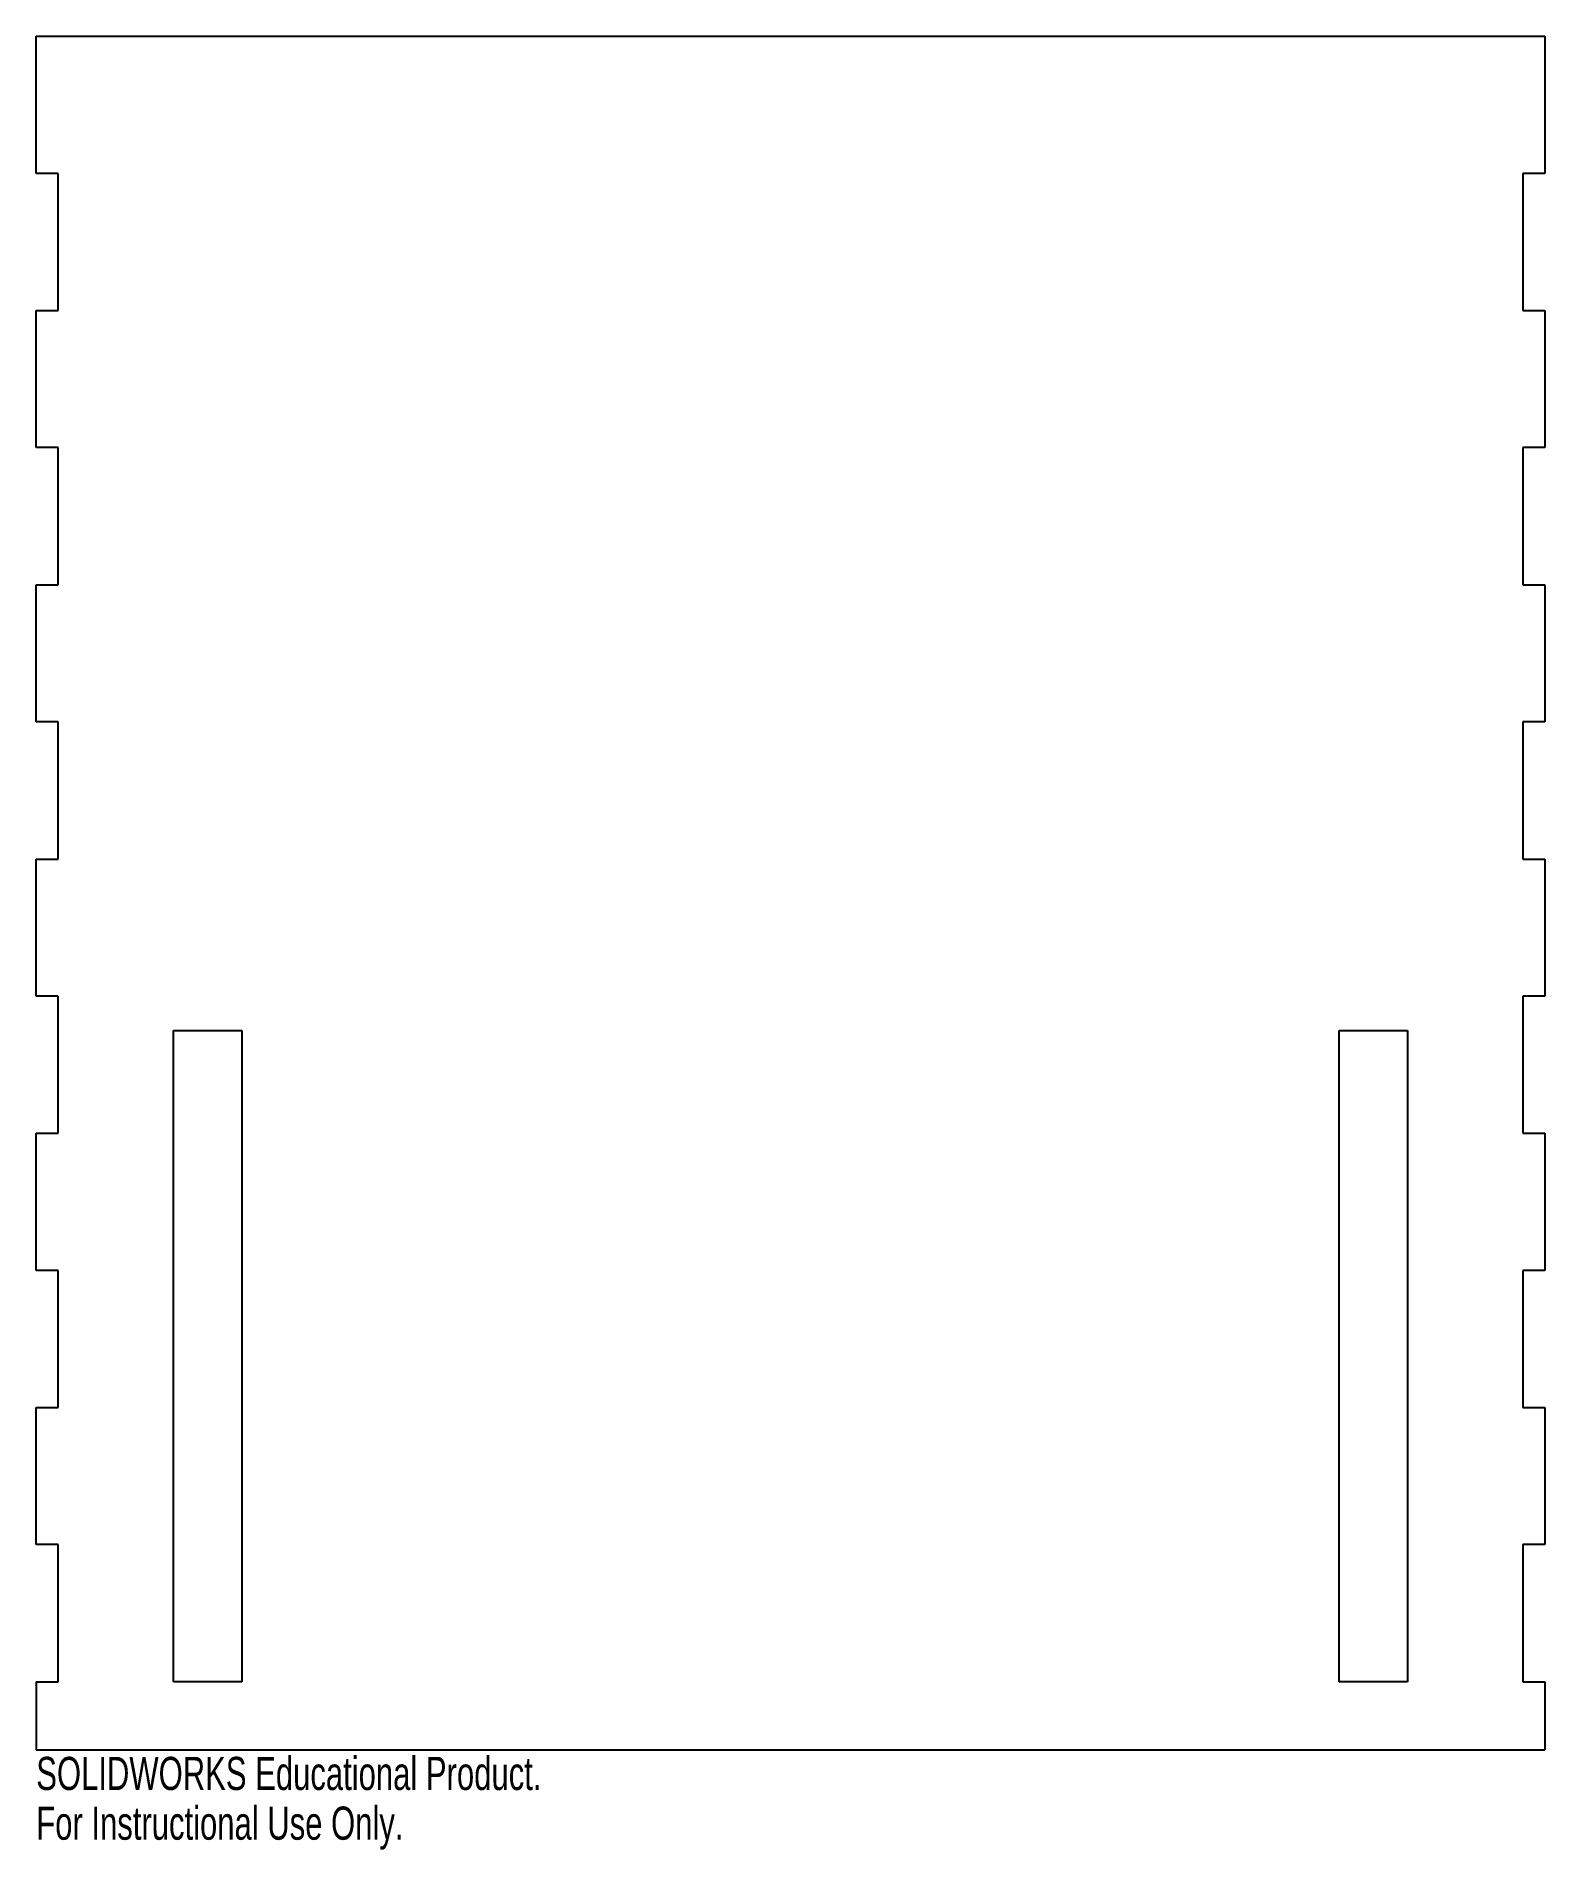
# Model space of a CAD drawing. Header units: millimetres. Extents: x -162 to 58, y -176 to 88.
import ezdxf

# ---------------------------------------------------------------- set-up
doc = ezdxf.new("R2010")
doc.units = ezdxf.units.MM
doc.styles.add('SLDTEXTSTYLE0', font='TXT', dxfattribs={"width": 0.7})

msp = doc.modelspace()

# ---------------------------------------------------------------- linework, layer by layer
at = {"color": 7, "linetype": 'Continuous', "lineweight": 25}
for p, q in [((-162.27, 88.21), (57.73, 88.21)), ((-162.27, 68.21), (-162.27, 88.21)), ((57.73, 88.21), (57.73, 68.21)), ((-159.09, 68.21), (-162.27, 68.21)), ((-159.09, 48.21), (-159.09, 68.21)), ((54.56, 68.21), (54.56, 48.21)), ((57.73, 68.21), (54.56, 68.21)), ((-162.27, 48.21), (-159.09, 48.21)), ((-162.27, 28.21), (-162.27, 48.21)), ((54.56, 48.21), (57.73, 48.21)), ((57.73, 48.21), (57.73, 28.21)), ((-159.09, 28.21), (-162.27, 28.21)), ((-159.09, 8.21), (-159.09, 28.21)), ((54.56, 28.21), (54.56, 8.21)), ((57.73, 28.21), (54.56, 28.21)), ((-162.27, 8.21), (-159.09, 8.21)), ((-162.27, -11.79), (-162.27, 8.21)), ((54.56, 8.21), (57.73, 8.21)), ((57.73, 8.21), (57.73, -11.79)), ((-159.09, -11.79), (-162.27, -11.79)), ((-159.09, -31.79), (-159.09, -11.79)), ((54.56, -11.79), (54.56, -31.79)), ((57.73, -11.79), (54.56, -11.79)), ((-162.27, -31.79), (-159.09, -31.79)), ((-162.27, -51.79), (-162.27, -31.79)), ((54.56, -31.79), (57.73, -31.79)), ((57.73, -31.79), (57.73, -51.79)), ((-159.09, -51.79), (-162.27, -51.79)), ((-159.09, -71.79), (-159.09, -51.79)), ((54.56, -51.79), (54.56, -71.79)), ((57.73, -51.79), (54.56, -51.79)), ((-142.27, -151.79), (-142.27, -56.79)), ((-142.27, -56.79), (-132.27, -56.79)), ((-132.27, -56.79), (-132.27, -151.79)), ((27.73, -151.79), (27.73, -56.79)), ((27.73, -56.79), (37.73, -56.79)), ((37.73, -56.79), (37.73, -151.79)), ((-162.27, -71.79), (-159.09, -71.79)), ((-162.27, -91.79), (-162.27, -71.79)), ((54.56, -71.79), (57.73, -71.79)), ((57.73, -71.79), (57.73, -91.79)), ((-159.09, -91.79), (-162.27, -91.79)), ((-159.09, -111.79), (-159.09, -91.79)), ((54.56, -91.79), (54.56, -111.79)), ((57.73, -91.79), (54.56, -91.79)), ((-162.27, -111.79), (-159.09, -111.79)), ((-162.27, -131.79), (-162.27, -111.79)), ((54.56, -111.79), (57.73, -111.79)), ((57.73, -111.79), (57.73, -131.79)), ((-159.09, -131.79), (-162.27, -131.79)), ((-159.09, -151.79), (-159.09, -131.79)), ((54.56, -131.79), (54.56, -151.79)), ((57.73, -131.79), (54.56, -131.79)), ((-162.27, -151.79), (-162.27, -161.73)), ((-162.27, -151.79), (-159.09, -151.79)), ((-132.27, -151.79), (-142.27, -151.79)), ((37.73, -151.79), (27.73, -151.79)), ((54.56, -151.79), (57.73, -151.79)), ((57.73, -151.79), (57.73, -161.73)), ((-162.27, -161.73), (57.73, -161.73))]:
    msp.add_line(p, q, dxfattribs=at)

# ---------------------------------------------------------------- texts
at = {"color": 7, "linetype": 'Continuous', "char_height": 4.8336, "attachment_point": 1, "style": 'SLDTEXTSTYLE0'}
for s, insert in [('SOLIDWORKS Educational Product.', (-162.27, -162.75)), ('For Instructional Use Only.', (-162.27, -170))]:
    msp.add_mtext(s, dxfattribs=dict(at, insert=insert))

doc.saveas('drawing.dxf')
